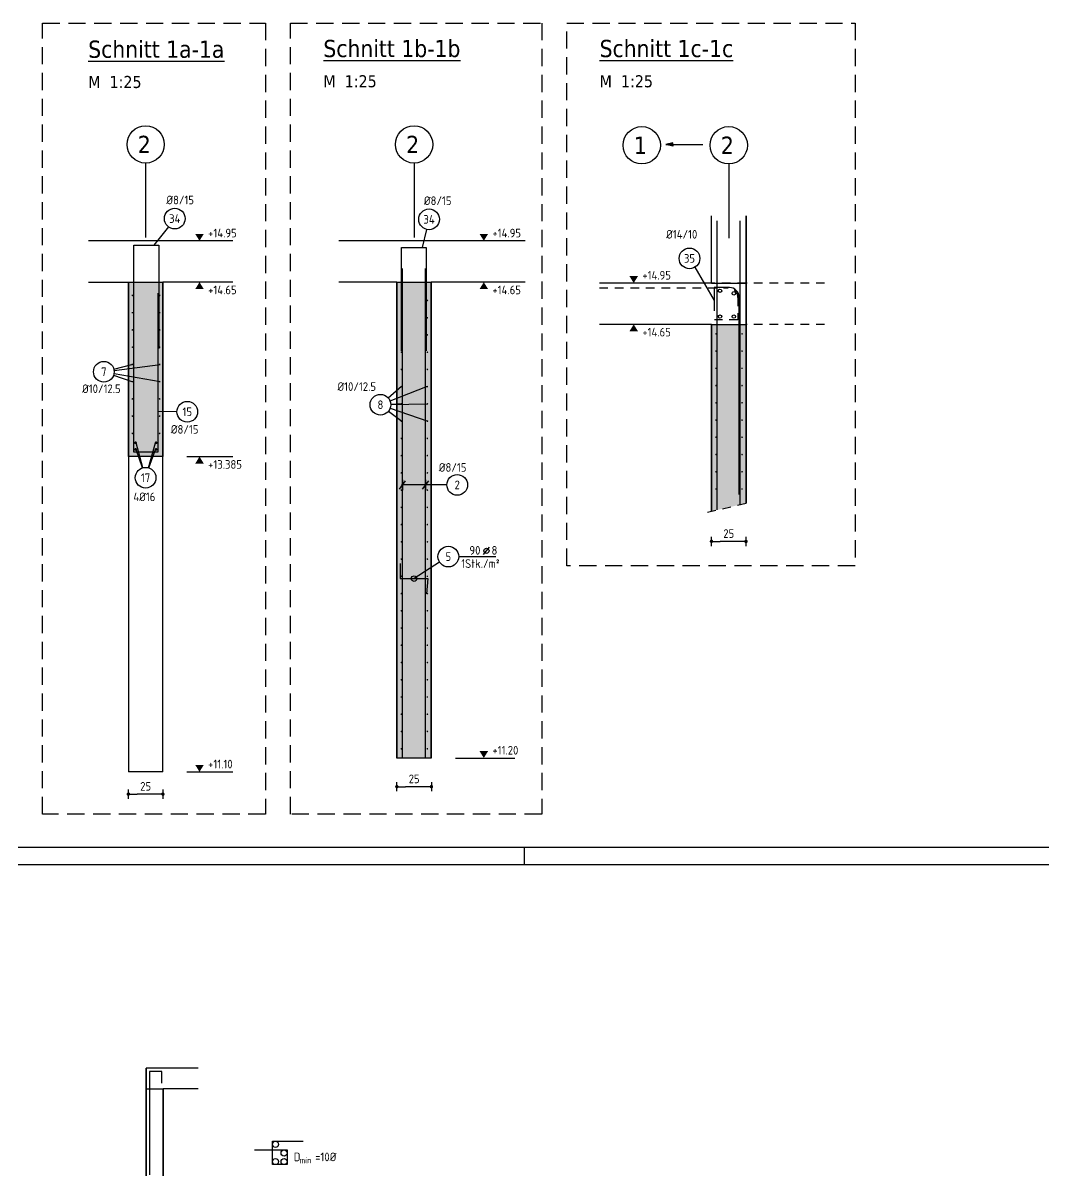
# Model space of a CAD drawing. Extents: x -4 to 83.9, y -5.7 to 50.5.
# Drawn here: x 39.19 to 53.99, y -3.11 to 13.61 of the extents above; entities that cross this region are included whole.
import ezdxf
from ezdxf.enums import TextEntityAlignment as Align

# ---------------------------------------------------------------- set-up
doc = ezdxf.new("R2010")
doc.units = 0
doc.header["$LTSCALE"] = 0.5
for name, pattern in [('AUSGEZOGEN', [1000.01, 1000, 0.01]), ('DASHED', [0.75, 0.5, -0.25]), ('HIDDEN', [0.375, 0.25, -0.125]), ('STRICHLINIE', [0.75, 0.5, -0.25]), ('VERDECKT', [0.375, 0.25, -0.125])]:
    doc.linetypes.add(name, pattern=pattern)
for name, color, linetype in [('ACHSEN', 7, 'Continuous'), ('AFU', 7, 'Continuous'), ('BETON', 7, 'Continuous'), ('DETAIL', 7, 'Continuous'), ('grau_mittel', 7, 'Continuous'), ('HILFE', 7, 'Continuous'), ('koten', 7, 'Continuous'), ('MASSE', 7, 'Continuous'), ('OBJEKT', 7, 'Continuous'), ('RAHMEN', 7, 'Continuous'), ('RND', 7, 'Continuous'), ('RND-1', 7, 'Continuous'), ('RND_BILD', 7, 'Continuous'), ('SFP_Achsen', 7, 'Continuous'), ('TEXT', 7, 'Continuous'), ('VERDECKT', 7, 'Continuous')]:
    doc.layers.add(name, color=color, linetype=linetype)
doc.styles.add('helv', font='tahoma.ttf')
doc.styles.add('txt', font='isocp.shx')
doc.linetypes.add('AFU_50K', pattern='A,0.15,["/",Standard,S=0.2,R=0,X=-0.01,Y=-0.1],0.07,["/",Standard,S=0.2,R=0,X=-0.01,Y=-0.1],0.15', length=0.37)
doc.dimstyles.new('DOT_I', dxfattribs={"dimscale": 0.5, "dimtxt": 0.25, "dimasz": 0.25, "dimexe": 0.1, "dimexo": 0.3, "dimgap": 0.1, "dimtad": 1, "dimdec": 3, "dimzin": 3, "dimtxsty": 'txt', "dimblk": 'DOT', "dimblk1": 'DOT', "dimblk2": 'DOT', "dimsah": 1, "dimcen": 0.1, "dimse1": 1, "dimse2": 1, "dimazin": 0, "dimtfac": 1, "dimtdec": 4, "dimtix": 1, "dimtmove": 2, "dimatfit": 3, "dimfxl": 0, "dimtvp": 1, "dimtolj": 1, "dimtzin": 0, "dimarcsym": 0})

# ---------------------------------------------------------------- blocks, each defined once
blk = doc.blocks.new('DINA0')
at = {"layer": 'RAHMEN', "color": 5}
blk.add_line((2, 0.5), (118.4, 0.5), dxfattribs=at)
at = {"layer": 'RAHMEN', "color": 7}
blk.add_line((80.9, 0.5), (80.9, 0), dxfattribs=at)
at = {"layer": 'RAHMEN'}
blk.add_line((0, 0), (118.9, 0), dxfattribs=at)
blk = doc.blocks.new('DOT')
at = {"layer": 'MASSE', "color": 7, "linetype": 'Continuous'}
for p, q in [((0, 0), (-1, 0)), ((0, 0.54), (0, -0.54))]:
    blk.add_line(p, q, dxfattribs=at)
at = {"layer": 'MASSE', "color": 7, "linetype": 'Continuous', "const_width": 0.2}
blk.add_lwpolyline([(-0.1, 0, 1), (0.1, 0, 1)], format="xyb", close=True, dxfattribs=at)
blk = doc.blocks.new('*D18')
at = {"layer": 'Defpoints', "color": 0, "linetype": 'AUSGEZOGEN', "transparency": 16777216}
for p in [(49.167, 6.091), (49.167, 6.091), (49.667, 6.091)]:
    blk.add_point(p, dxfattribs=at)
at = {"layer": 'MASSE', "color": 0, "linetype": 'AUSGEZOGEN', "lineweight": -2, "transparency": 16777216}
blk.add_line((49.542, 6.091), (49.292, 6.091), dxfattribs=at)
at = {"layer": 'MASSE', "color": 0, "linetype": 'AUSGEZOGEN', "lineweight": -2, "transparency": 16777216, "xscale": 0.125, "yscale": 0.125, "zscale": 0.125, "rotation": 180}
blk.add_blockref('DOT', (49.167, 6.091), dxfattribs=at)
at = {"layer": 'MASSE', "color": 0, "linetype": 'AUSGEZOGEN', "lineweight": -2, "transparency": 16777216, "xscale": 0.125, "yscale": 0.125, "zscale": 0.125}
blk.add_blockref('DOT', (49.667, 6.091), dxfattribs=at)
at = {"layer": 'MASSE', "color": 0, "linetype": 'AUSGEZOGEN', "transparency": 16777216, "insert": (49.417, 6.204), "char_height": 0.125, "attachment_point": 5, "style": 'txt'}
blk.add_mtext('\\A1;25', dxfattribs=at)
blk = doc.blocks.new('okrd_u')
at = {"layer": 'koten', "color": 7, "linetype": 'Continuous'}
blk.add_solid([(-0.125, -0.202), (0.125, -0.202), (0, 0)], dxfattribs=at)
at = {"layer": 'koten', "style": 'txt'}
blk.add_attdef('OKRD', (0.25, -0.35), '', height=0.25, dxfattribs=at)
blk = doc.blocks.new('okrd_o')
at = {"layer": 'koten', "color": 7, "linetype": 'Continuous'}
blk.add_solid([(-0.125, 0.202), (0.125, 0.202), (0, 0)], dxfattribs=at)
at = {"layer": 'koten', "style": 'txt'}
blk.add_attdef('OKRD', (0.25, 0.1), '', height=0.25, dxfattribs=at)
blk = doc.blocks.new('RND_HIN')
at = {"layer": 'RND', "color": 7, "linetype": 'Continuous'}
blk.add_circle((0, 0), 0.3, dxfattribs=at)
at = {"layer": 'RND', "color": 7, "linetype": 'Continuous', "style": 'txt'}
blk.add_attdef('POSI', text='', height=0.25, dxfattribs=at).set_placement((0, 0), align=Align.MIDDLE)
blk = doc.blocks.new('*D52')
at = {"layer": 'Defpoints', "color": 0, "linetype": 'AUSGEZOGEN', "transparency": 16777216}
for p in [(40.714, 2.426), (40.714, 2.426), (41.214, 2.426)]:
    blk.add_point(p, dxfattribs=at)
at = {"layer": 'MASSE', "color": 0, "linetype": 'AUSGEZOGEN', "lineweight": -2, "transparency": 16777216}
blk.add_line((41.089, 2.426), (40.839, 2.426), dxfattribs=at)
at = {"layer": 'MASSE', "color": 0, "linetype": 'AUSGEZOGEN', "lineweight": -2, "transparency": 16777216, "xscale": 0.125, "yscale": 0.125, "zscale": 0.125, "rotation": 180}
blk.add_blockref('DOT', (40.714, 2.426), dxfattribs=at)
at = {"layer": 'MASSE', "color": 0, "linetype": 'AUSGEZOGEN', "lineweight": -2, "transparency": 16777216, "xscale": 0.125, "yscale": 0.125, "zscale": 0.125}
blk.add_blockref('DOT', (41.214, 2.426), dxfattribs=at)
at = {"layer": 'MASSE', "color": 0, "linetype": 'AUSGEZOGEN', "transparency": 16777216, "insert": (40.964, 2.539), "char_height": 0.125, "attachment_point": 5, "style": 'txt'}
blk.add_mtext('\\A1;25', dxfattribs=at)
blk = doc.blocks.new('*D53')
at = {"layer": 'Defpoints', "color": 0, "linetype": 'AUSGEZOGEN', "transparency": 16777216}
for p in [(44.606, 2.534), (44.606, 2.534), (45.106, 2.534)]:
    blk.add_point(p, dxfattribs=at)
at = {"layer": 'MASSE', "color": 0, "linetype": 'AUSGEZOGEN', "lineweight": -2, "transparency": 16777216}
blk.add_line((44.981, 2.534), (44.731, 2.534), dxfattribs=at)
at = {"layer": 'MASSE', "color": 0, "linetype": 'AUSGEZOGEN', "lineweight": -2, "transparency": 16777216, "xscale": 0.125, "yscale": 0.125, "zscale": 0.125, "rotation": 180}
blk.add_blockref('DOT', (44.606, 2.534), dxfattribs=at)
at = {"layer": 'MASSE', "color": 0, "linetype": 'AUSGEZOGEN', "lineweight": -2, "transparency": 16777216, "xscale": 0.125, "yscale": 0.125, "zscale": 0.125}
blk.add_blockref('DOT', (45.106, 2.534), dxfattribs=at)
at = {"layer": 'MASSE', "color": 0, "linetype": 'AUSGEZOGEN', "transparency": 16777216, "insert": (44.856, 2.647), "char_height": 0.125, "attachment_point": 5, "style": 'txt'}
blk.add_mtext('\\A1;25', dxfattribs=at)
blk = doc.blocks.new('RND_LEI')
at = {"layer": 'RND', "color": 7, "linetype": 'Continuous'}
blk.add_line((1.022, 0.066), (1.19, 0.27), dxfattribs=at)
for centre, radius in [((0, 0), 0.3), ((1.106, 0.168), 0.075)]:
    blk.add_circle(centre, radius, dxfattribs=at)
at = {"layer": 'RND', "color": 7, "linetype": 'Continuous', "style": 'txt'}
blk.add_attdef('POSL', text='', height=0.25, dxfattribs=at).set_placement((0, 0), align=Align.MIDDLE)
blk.add_attdef('ANZ', text='', height=0.25, dxfattribs=at).set_placement((0.931, 0.057), align=Align.RIGHT)
for tag, p in [('DUM', (1.253, 0.057)), ('ABSTD', (1.674, 0.057)), ('POSTXT', (0.374, -0.327))]:
    blk.add_attdef(tag, p, '', height=0.25, dxfattribs=at)
blk = doc.blocks.new('lei_gre')
at = {"layer": 'RND', "color": 7, "linetype": 'Continuous'}
for p, q in [((-0.09, -0.12), (0.09, 0.12)), ((0, 0.15), (0, -0.15))]:
    blk.add_line(p, q, dxfattribs=at)
blk = doc.blocks.new('Pfeillinie')
at = {"layer": 'TEXT', "linetype": 'Continuous'}
blk.add_hatch(color=7, dxfattribs=at).paths.add_polyline_path([(0, 0), (-0.8, 0.2), (-0.8, 0), (-0.8, -0.2)])
at = {"layer": 'TEXT', "color": 7, "linetype": 'Continuous'}
for p, q in [((-0.8, 0), (-0.8, 0.2)), ((-0.8, 0.2), (0, 0)), ((-0.8, 0), (-0.8, -0.2)), ((-0.8, -0.2), (0, 0))]:
    blk.add_line(p, q, dxfattribs=at)

msp = doc.modelspace()

# ---------------------------------------------------------------- hatches: boundary and pattern name
at = {"layer": 'grau_mittel'}
for points in [[(41.2143, 9.8496), (40.7143, 9.8496), (40.7143, 7.3196), (41.2143, 7.3196)], [(45.1055, 9.8496), (44.6055, 9.8496), (44.6055, 2.9496), (45.1055, 2.9496)], [(49.1673, 6.5272), (49.6673, 6.6433), (49.6673, 9.2378), (49.1673, 9.2378)]]:
    msp.add_hatch(color=61, dxfattribs=at).paths.add_polyline_path(points)

# ---------------------------------------------------------------- linework, layer by layer
at = {"layer": 'ACHSEN', "color": 140, "linetype": 'AUSGEZOGEN'}
for p, q in [((40.9643, 11.5769), (40.9643, 10.4985)), ((44.8555, 11.5769), (44.8555, 10.4985)), ((49.4173, 11.565), (49.4173, 10.4867))]:
    msp.add_line(p, q, dxfattribs=at)
at = {"layer": 'AFU', "color": 8, "linetype": 'AFU_50K'}
for p, q in [((40.7143, 9.8496), (41.2143, 9.8496)), ((44.6055, 9.8496), (45.1055, 9.8496)), ((49.1673, 9.8378), (49.6673, 9.8378)), ((49.1673, 9.2378), (49.6673, 9.2378)), ((45.1055, 2.9496), (44.6055, 2.9496)), ((41.2143, 2.7496), (40.7143, 2.7496)), ((40.9698, -1.8461), (41.2198, -1.8461))]:
    msp.add_line(p, q, dxfattribs=at)
at = {"layer": 'BETON', "color": 6, "linetype": 'AUSGEZOGEN'}
for p, q in [((49.1673, 9.8378), (49.1673, 10.8113)), ((40.1344, 9.8496), (40.7143, 9.8496)), ((42.2303, 9.8496), (41.2143, 9.8496)), ((44.6055, 9.8496), (43.7637, 9.8496)), ((46.4666, 9.8496), (45.1055, 9.8496)), ((49.1673, 9.2378), (47.5416, 9.2378)), ((41.2143, 7.3196), (40.7143, 7.3196)), ((41.7278, -1.8461), (41.2198, -1.8461))]:
    msp.add_line(p, q, dxfattribs=at)
at = {"layer": 'BETON', "color": 6, "linetype": 'AUSGEZOGEN', "lineweight": 35}
for p, q in [((49.6673, 10.8113), (49.6673, 6.6433)), ((40.7143, 9.8496), (40.7143, 7.3196)), ((41.2143, 9.8496), (41.2143, 7.3196)), ((44.6055, 9.8496), (44.6055, 2.9496)), ((45.1055, 9.8496), (45.1055, 2.9496)), ((49.1673, 9.2378), (49.1673, 6.5272)), ((40.9698, -1.5461), (40.9698, -3.1111)), ((41.2198, -1.8461), (41.2198, -3.1111))]:
    msp.add_line(p, q, dxfattribs=at)
at = {"layer": 'BETON', "color": 6, "linetype": 'AUSGEZOGEN', "lineweight": 25}
for p, q in [((42.2303, 10.4496), (40.1344, 10.4496)), ((46.4666, 10.4496), (43.7637, 10.4496)), ((49.1673, 9.8378), (47.5416, 9.8378)), ((41.7278, -1.5461), (40.9698, -1.5461))]:
    msp.add_line(p, q, dxfattribs=at)
at = {"layer": 'DETAIL', "color": 102, "linetype": 'STRICHLINIE'}
for points in [[(39.4694, 2.1353), (39.4694, 13.6076), (42.7022, 13.6076), (42.7022, 2.1353)], [(43.0628, 2.1353), (43.0628, 13.6076), (46.7071, 13.6076), (46.7071, 2.1353)], [(47.0676, 5.7371), (47.0676, 13.6076), (51.2489, 13.6076), (51.2489, 5.7371)]]:
    msp.add_lwpolyline(points, close=True, dxfattribs=at)
at = {"layer": 'DETAIL', "color": 102, "linetype": 'AUSGEZOGEN'}
for centre in [(42.8468, -2.6534), (42.9715, -2.778), (42.8468, -2.9022), (42.9715, -2.9022)]:
    msp.add_circle(centre, 0.0442, dxfattribs=at)
at = {"layer": 'HILFE', "color": 102, "linetype": 'AUSGEZOGEN'}
for p, q in [((41.5629, 7.3196), (42.2303, 7.3196)), ((45.4541, 2.9496), (46.3148, 2.9496)), ((41.5629, 2.7496), (42.2303, 2.7496))]:
    msp.add_line(p, q, dxfattribs=at)
at = {"layer": 'HILFE', "color": 102, "linetype": 'HIDDEN'}
msp.add_line((49.1076, 6.5133), (49.7381, 6.6597), dxfattribs=at)
at = {"layer": 'HILFE', "color": 102, "linetype": 'AUSGEZOGEN', "lineweight": 25}
msp.add_line((41.1998, -1.5961), (41.0198, -1.5961), dxfattribs=at)
at = {"layer": 'OBJEKT', "color": 7, "linetype": 'AUSGEZOGEN'}
for p, q in [((40.7143, 7.3196), (40.7143, 2.7496)), ((41.2143, 2.7496), (41.2143, 7.3196))]:
    msp.add_line(p, q, dxfattribs=at)
at = {"layer": 'RND', "color": 102, "linetype": 'AUSGEZOGEN'}
for p, q in [((41.2935, 10.6539), (41.085, 10.3889)), ((45.0369, 10.6156), (44.9722, 10.3537)), ((48.9243, 10.0661), (49.2073, 9.5858)), ((40.5031, 8.5889), (40.765, 8.6575)), ((40.5067, 8.5704), (41.1729, 8.6575)), ((40.4995, 8.5011), (40.765, 8.4075)), ((40.5057, 8.5249), (41.1729, 8.4075)), ((44.4802, 8.1722), (44.6712, 8.3405)), ((44.5073, 8.1279), (45.0478, 8.3405)), ((44.5174, 8.0817), (44.6712, 8.0905)), ((44.5177, 8.0756), (45.0418, 8.0845)), ((41.4177, 7.9721), (41.1465, 7.9748)), ((44.4865, 7.9815), (44.6772, 7.8345)), ((44.5094, 8.0238), (45.0538, 7.8345)), ((40.9247, 7.1594), (40.8284, 7.5209)), ((40.9165, 7.157), (40.8284, 7.4246)), ((41.0039, 7.1589), (41.1055, 7.5209)), ((41.0125, 7.1562), (41.1055, 7.4246)), ((45.3307, 6.9102), (44.6722, 6.9102)), ((45.2258, 5.7889), (44.8558, 5.5511))]:
    msp.add_line(p, q, dxfattribs=at)
at = {"layer": 'RND', "color": 7, "linetype": 'AUSGEZOGEN'}
msp.add_line((45.5019, 5.87), (46.0419, 5.87), dxfattribs=at)
at = {"layer": 'RND', "color": 102, "linetype": 'AUSGEZOGEN'}
msp.add_lwpolyline([(48.5059, 11.8464), (49.0439, 11.8464)], dxfattribs=at)
at = {"layer": 'RND', "color": 1, "linetype": 'AUSGEZOGEN'}
for points in [[(49.2502, 6.5464), (49.2502, 10.7378)], [(49.5844, 6.624), (49.5844, 10.7378)], [(40.7933, 8.8889), (40.7933, 10.3889), (41.1533, 10.3889), (41.1533, 8.8889)], [(44.6709, 8.8537), (44.6709, 10.3537), (45.0309, 10.3537), (45.0309, 8.8537)], [(44.6884, 2.9496), (44.6884, 10.0496)], [(45.0226, 2.9496), (45.0226, 10.0496)], [(40.7865, 9.6906), (40.7865, 7.3906), (41.1465, 7.3906), (41.1465, 9.6906)], [(41.1998, -1.7661), (41.1998, -1.5961), (41.0198, -1.5961), (41.0198, -3.0961)]]:
    msp.add_lwpolyline(points, dxfattribs=at)
at = {"layer": 'RND', "color": 7, "linetype": 'HIDDEN'}
msp.add_lwpolyline([(47.5416, 9.7659), (49.4102, 9.7659, -0.4142136), (49.5502, 9.6259), (49.5502, 9.3059), (49.2102, 9.3059)], format="xyb", dxfattribs=at)
at = {"layer": 'RND', "color": 1, "linetype": 'AUSGEZOGEN'}
msp.add_lwpolyline([(49.5673, 6.7723), (49.5673, 9.6323, 0.4142136), (49.4273, 9.7723), (49.2073, 9.7723), (49.2073, 9.4323)], format="xyb", dxfattribs=at)
at = {"layer": 'RND', "color": 7, "linetype": 'AUSGEZOGEN'}
for points, const_width in [([(40.765, 9.6575, 1), (40.777, 9.6575, 1)], 0.012), ([(41.1609, 9.6575, 1), (41.1729, 9.6575, 1)], 0.012), ([(44.6652, 9.5845, 1), (44.6772, 9.5845, 1)], 0.012), ([(45.0418, 9.5845, 1), (45.0538, 9.5845, 1)], 0.012), ([(40.765, 9.4075, 1), (40.777, 9.4075, 1)], 0.012), ([(41.1609, 9.4075, 1), (41.1729, 9.4075, 1)], 0.012), ([(44.6652, 9.3345, 1), (44.6772, 9.3345, 1)], 0.012), ([(45.0418, 9.3345, 1), (45.0538, 9.3345, 1)], 0.012), ([(40.765, 9.1575, 1), (40.777, 9.1575, 1)], 0.012), ([(41.1609, 9.1575, 1), (41.1729, 9.1575, 1)], 0.012), ([(44.6652, 9.0845, 1), (44.6772, 9.0845, 1)], 0.012), ([(45.0418, 9.0845, 1), (45.0538, 9.0845, 1)], 0.012), ([(49.227, 9.1007, 1), (49.239, 9.1007, 1)], 0.012), ([(49.6036, 9.1007, 1), (49.6156, 9.1007, 1)], 0.012), ([(40.765, 8.9075, 1), (40.777, 8.9075, 1)], 0.012), ([(41.1609, 8.9075, 1), (41.1729, 8.9075, 1)], 0.012), ([(49.227, 8.8507, 1), (49.239, 8.8507, 1)], 0.012), ([(49.6036, 8.8507, 1), (49.6156, 8.8507, 1)], 0.012), ([(44.6652, 8.8345, 1), (44.6772, 8.8345, 1)], 0.012), ([(45.0418, 8.8345, 1), (45.0538, 8.8345, 1)], 0.012), ([(40.765, 8.6575, 1), (40.777, 8.6575, 1)], 0.012), ([(41.1609, 8.6575, 1), (41.1729, 8.6575, 1)], 0.012), ([(44.6652, 8.5845, 1), (44.6772, 8.5845, 1)], 0.012), ([(45.0418, 8.5845, 1), (45.0538, 8.5845, 1)], 0.012), ([(49.227, 8.6007, 1), (49.239, 8.6007, 1)], 0.012), ([(49.6036, 8.6007, 1), (49.6156, 8.6007, 1)], 0.012), ([(40.765, 8.4075, 1), (40.777, 8.4075, 1)], 0.012), ([(41.1609, 8.4075, 1), (41.1729, 8.4075, 1)], 0.012), ([(49.227, 8.3507, 1), (49.239, 8.3507, 1)], 0.012), ([(49.6036, 8.3507, 1), (49.6156, 8.3507, 1)], 0.012), ([(44.6652, 8.3345, 1), (44.6772, 8.3345, 1)], 0.012), ([(45.0418, 8.3345, 1), (45.0538, 8.3345, 1)], 0.012), ([(40.765, 8.1575, 1), (40.777, 8.1575, 1)], 0.012), ([(41.1609, 8.1575, 1), (41.1729, 8.1575, 1)], 0.012), ([(44.6652, 8.0845, 1), (44.6772, 8.0845, 1)], 0.012), ([(45.0418, 8.0845, 1), (45.0538, 8.0845, 1)], 0.012), ([(49.227, 8.1007, 1), (49.239, 8.1007, 1)], 0.012), ([(49.6036, 8.1007, 1), (49.6156, 8.1007, 1)], 0.012), ([(40.765, 7.9075, 1), (40.777, 7.9075, 1)], 0.012), ([(41.1609, 7.9075, 1), (41.1729, 7.9075, 1)], 0.012), ([(49.227, 7.8507, 1), (49.239, 7.8507, 1)], 0.012), ([(49.6036, 7.8507, 1), (49.6156, 7.8507, 1)], 0.012), ([(44.6652, 7.8345, 1), (44.6772, 7.8345, 1)], 0.012), ([(45.0418, 7.8345, 1), (45.0538, 7.8345, 1)], 0.012), ([(40.765, 7.6575, 1), (40.777, 7.6575, 1)], 0.012), ([(40.8084, 7.5209, 1), (40.8284, 7.5209, 1)], 0.02), ([(41.1055, 7.5209, 1), (41.1255, 7.5209, 1)], 0.02), ([(41.1609, 7.6575, 1), (41.1729, 7.6575, 1)], 0.012), ([(44.6652, 7.5845, 1), (44.6772, 7.5845, 1)], 0.012), ([(45.0418, 7.5845, 1), (45.0538, 7.5845, 1)], 0.012), ([(49.227, 7.6007, 1), (49.239, 7.6007, 1)], 0.012), ([(49.6036, 7.6007, 1), (49.6156, 7.6007, 1)], 0.012), ([(40.8084, 7.4246, 1), (40.8284, 7.4246, 1)], 0.02), ([(41.1055, 7.4246, 1), (41.1255, 7.4246, 1)], 0.02), ([(49.227, 7.3507, 1), (49.239, 7.3507, 1)], 0.012), ([(49.6036, 7.3507, 1), (49.6156, 7.3507, 1)], 0.012), ([(44.6652, 7.3345, 1), (44.6772, 7.3345, 1)], 0.012), ([(45.0418, 7.3345, 1), (45.0538, 7.3345, 1)], 0.012), ([(44.6652, 7.0845, 1), (44.6772, 7.0845, 1)], 0.012), ([(45.0418, 7.0845, 1), (45.0538, 7.0845, 1)], 0.012), ([(49.227, 7.1007, 1), (49.239, 7.1007, 1)], 0.012), ([(49.6036, 7.1007, 1), (49.6156, 7.1007, 1)], 0.012), ([(49.227, 6.8507, 1), (49.239, 6.8507, 1)], 0.012), ([(49.6036, 6.8507, 1), (49.6156, 6.8507, 1)], 0.012), ([(44.6652, 6.8345, 1), (44.6772, 6.8345, 1)], 0.012), ([(45.0418, 6.8345, 1), (45.0538, 6.8345, 1)], 0.012), ([(44.6652, 6.5845, 1), (44.6772, 6.5845, 1)], 0.012), ([(45.0418, 6.5845, 1), (45.0538, 6.5845, 1)], 0.012), ([(44.6652, 6.3345, 1), (44.6772, 6.3345, 1)], 0.012), ([(45.0418, 6.3345, 1), (45.0538, 6.3345, 1)], 0.012), ([(44.6652, 6.0845, 1), (44.6772, 6.0845, 1)], 0.012), ([(45.0418, 6.0845, 1), (45.0538, 6.0845, 1)], 0.012), ([(44.6652, 5.8345, 1), (44.6772, 5.8345, 1)], 0.012), ([(45.0418, 5.8345, 1), (45.0538, 5.8345, 1)], 0.012), ([(44.6652, 5.5845, 1), (44.6772, 5.5845, 1)], 0.012), ([(45.0418, 5.5845, 1), (45.0538, 5.5845, 1)], 0.012), ([(44.6652, 5.3345, 1), (44.6772, 5.3345, 1)], 0.012), ([(45.0418, 5.3345, 1), (45.0538, 5.3345, 1)], 0.012), ([(44.6652, 5.0845, 1), (44.6772, 5.0845, 1)], 0.012), ([(45.0418, 5.0845, 1), (45.0538, 5.0845, 1)], 0.012), ([(44.6652, 4.8345, 1), (44.6772, 4.8345, 1)], 0.012), ([(45.0418, 4.8345, 1), (45.0538, 4.8345, 1)], 0.012), ([(44.6652, 4.5845, 1), (44.6772, 4.5845, 1)], 0.012), ([(45.0418, 4.5845, 1), (45.0538, 4.5845, 1)], 0.012), ([(44.6652, 4.3345, 1), (44.6772, 4.3345, 1)], 0.012), ([(45.0418, 4.3345, 1), (45.0538, 4.3345, 1)], 0.012), ([(44.6652, 4.0845, 1), (44.6772, 4.0845, 1)], 0.012), ([(45.0418, 4.0845, 1), (45.0538, 4.0845, 1)], 0.012), ([(44.6652, 3.8345, 1), (44.6772, 3.8345, 1)], 0.012), ([(45.0418, 3.8345, 1), (45.0538, 3.8345, 1)], 0.012), ([(44.6652, 3.5845, 1), (44.6772, 3.5845, 1)], 0.012), ([(45.0418, 3.5845, 1), (45.0538, 3.5845, 1)], 0.012), ([(44.6652, 3.3345, 1), (44.6772, 3.3345, 1)], 0.012), ([(45.0418, 3.3345, 1), (45.0538, 3.3345, 1)], 0.012), ([(44.6652, 3.0845, 1), (44.6772, 3.0845, 1)], 0.012), ([(45.0418, 3.0845, 1), (45.0538, 3.0845, 1)], 0.012)]:
    msp.add_lwpolyline(points, format="xyb", close=True, dxfattribs=dict(at, const_width=const_width))
for centre, radius in [((49.2901, 9.7259), 0.025), ((49.4908, 9.6879), 0.025), ((49.2901, 9.3509), 0.025), ((49.4908, 9.3509), 0.025), ((44.8558, 5.5511), 0.04)]:
    msp.add_circle(centre, radius, dxfattribs=at)
at = {"layer": 'RND-1', "color": 1, "linetype": 'AUSGEZOGEN'}
msp.add_lwpolyline([(44.6558, 5.7711), (44.6558, 5.5511), (45.0558, 5.5511), (45.0366, 5.3319)], dxfattribs=at)
at = {"layer": 'RND_BILD', "color": 7, "linetype": 'AUSGEZOGEN'}
msp.add_lwpolyline([(42.5433, -2.7338), (43.0158, -2.7338), (43.0158, -2.9465), (42.8025, -2.9465), (42.8025, -2.6091), (43.2488, -2.6091)], dxfattribs=at)
at = {"layer": 'SFP_Achsen', "color": 7, "linetype": 'AUSGEZOGEN'}
for centre in [(40.9643, 11.8474), (44.8555, 11.8474), (48.1563, 11.8355), (49.4173, 11.8355)]:
    msp.add_circle(centre, 0.2705, dxfattribs=at)
at = {"layer": 'VERDECKT', "color": 7, "linetype": 'HIDDEN'}
msp.add_line((49.6673, 9.8378), (49.1673, 9.8378), dxfattribs=at)
at = {"layer": 'VERDECKT', "color": 7, "linetype": 'VERDECKT'}
for p, q in [((50.8075, 9.8378), (49.6673, 9.8378)), ((50.8075, 9.2378), (49.6673, 9.2378))]:
    msp.add_line(p, q, dxfattribs=at)

# ---------------------------------------------------------------- block references
at = {"layer": 'koten', "color": 7, "linetype": 'DASHED', "xscale": 0.5, "yscale": 0.5, "zscale": 0.5}
for p in [(41.7449, 10.4496), (45.8665, 10.4496), (48.0396, 9.8378)]:
    msp.add_blockref('okrd_o', p, dxfattribs=at).add_auto_attribs({'OKRD': '+14.95'})
at = {"layer": 'koten', "color": 7, "linetype": 'AUSGEZOGEN', "xscale": 0.5, "yscale": 0.5, "zscale": 0.5}
for p, values in [((41.7449, 9.8496), {'OKRD': '+14.65'}), ((45.8665, 9.8496), {'OKRD': '+14.65'}), ((48.0396, 9.2378), {'OKRD': '+14.65'}), ((41.7449, 7.3196), {'OKRD': '+13.385'})]:
    msp.add_blockref('okrd_u', p, dxfattribs=at).add_auto_attribs(values)
at = {"layer": 'koten', "color": 7, "linetype": 'AUSGEZOGEN'}
ref = msp.add_blockref('okrd_o', (45.8665, 2.9496), dxfattribs=dict(at, xscale=0.5, yscale=0.5, zscale=0.5))
ref.add_attrib('OKRD', '+11.20', (45.9915, 2.9996), dxfattribs={"layer": '0', "color": 0, "linetype": 'ByBlock', "height": 0.125, "style": 'txt'})
ref = msp.add_blockref('okrd_o', (41.7449, 2.7496), dxfattribs=dict(at, xscale=0.5, yscale=0.5, zscale=0.5))
ref.add_attrib('OKRD', '+11.10', (41.8699, 2.7996), dxfattribs={"layer": '0', "color": 0, "linetype": 'ByBlock', "height": 0.125, "style": 'txt'})
at = {"layer": 'RAHMEN', "color": 7, "linetype": 'AUSGEZOGEN', "xscale": 0.5, "yscale": 0.5, "zscale": 0.5}
msp.add_blockref('DINA0', (6.0012, 1.4073), dxfattribs=at)
at = {"layer": 'RND', "color": 102, "linetype": 'AUSGEZOGEN', "xscale": 0.125, "yscale": 0.125, "zscale": 0.125, "rotation": 180}
msp.add_blockref('Pfeillinie', (48.5059, 11.8464), dxfattribs=at)
at = {"layer": 'RND', "color": 7, "linetype": 'AUSGEZOGEN', "xscale": 0.5, "yscale": 0.5, "zscale": 0.5}
for name, p, values in [('RND_HIN', (41.3862, 10.7718), {'POSI': '34'}), ('RND_HIN', (45.073, 10.7613), {'POSI': '34'}), ('RND_HIN', (48.8481, 10.1953), {'POSI': '35'}), ('RND_HIN', (40.358, 8.5509), {'POSI': '7'}), ('RND_HIN', (44.3677, 8.073), {'POSI': '8'}), ('RND_HIN', (41.5677, 7.9707), {'POSI': '15'}), ('RND_HIN', (40.9634, 7.0145), {'POSI': '17'}), ('RND_HIN', (45.4807, 6.9102), {'POSI': '2'}), ('RND_LEI', (45.3519, 5.87), {'POSL': '5', 'DUM': '8', 'ANZ': '90', 'POSTXT': '1Stk./m²'})]:
    msp.add_blockref(name, p, dxfattribs=at).add_auto_attribs(values)
for p in [(44.6884, 6.9102), (45.0226, 6.9102)]:
    msp.add_blockref('lei_gre', p, dxfattribs=at)

# ---------------------------------------------------------------- texts
at = {"layer": 'SFP_Achsen', "color": 6, "linetype": 'AUSGEZOGEN', "style": 'helv'}
for s, p in [('2', (40.8503, 11.723)), ('2', (44.7415, 11.723)), ('1', (48.0422, 11.7111)), ('2', (49.3033, 11.7111))]:
    msp.add_text(s, height=0.25, dxfattribs=at).set_placement(p)
at = {"layer": 'TEXT', "color": 6, "linetype": 'AUSGEZOGEN', "style": 'helv'}
for s, p in [('%%uSchnitt 1a-1a', (40.1317, 13.1035)), ('%%uSchnitt 1b-1b', (43.5407, 13.1138)), ('%%USchnitt 1c-1c', (47.5455, 13.1138))]:
    msp.add_text(s, height=0.25, dxfattribs=at).set_placement(p)
at = {"layer": 'TEXT', "color": 1, "linetype": 'AUSGEZOGEN', "style": 'helv'}
for p in [(40.1317, 12.666), (43.5407, 12.6763), (47.5455, 12.6763)]:
    msp.add_text('M  1:25', height=0.175, dxfattribs=at).set_placement(p)
at = {"layer": 'TEXT', "color": 7, "linetype": 'AUSGEZOGEN', "style": 'txt'}
for s, p in [('%%C8/15', (41.264, 10.9793)), ('%%C8/15', (44.9974, 10.9688)), ('%%C14/10', (48.5095, 10.4816)), ('%%C10/12.5', (40.0426, 8.2423)), ('%%C10/12.5', (43.745, 8.2734)), ('%%C8/15', (41.3288, 7.653)), ('%%C8/15', (45.2136, 7.1009)), ('4%%C16', (40.7858, 6.6749)), ('D   =10%%C', (43.1111, -2.8976))]:
    msp.add_text(s, height=0.125, dxfattribs=at).set_placement(p)
at = {"layer": 'TEXT', "color": 102, "linetype": 'AUSGEZOGEN', "style": 'txt'}
msp.add_text('min', height=0.09, dxfattribs=at).set_placement((43.1945, -2.9273))

# ---------------------------------------------------------------- dimensions: what is measured, and where the dimension line sits
at = {"layer": 'MASSE', "color": 7, "linetype": 'AUSGEZOGEN'}
for base, p1, p2, picture, middle in [((49.1673, 6.0913), (49.6673, 6.0913), (49.1673, 6.0913), '*D18', (49.4173, 6.2038)), ((44.6055, 2.5342), (45.1055, 2.5342), (44.6055, 2.5342), '*D53', (44.8555, 2.6468)), ((40.7143, 2.4263), (41.2143, 2.4263), (40.7143, 2.4263), '*D52', (40.9643, 2.5388))]:
    dim = msp.add_linear_dim(base=base, p1=p1, p2=p2, dimstyle='DOT_I', override={"dimdec": 0, "dimlfac": 50}, dxfattribs=at)
    dim.commit()
    dim.dimension.update_dxf_attribs({"geometry": picture, "text_midpoint": middle})

doc.saveas('drawing.dxf')
